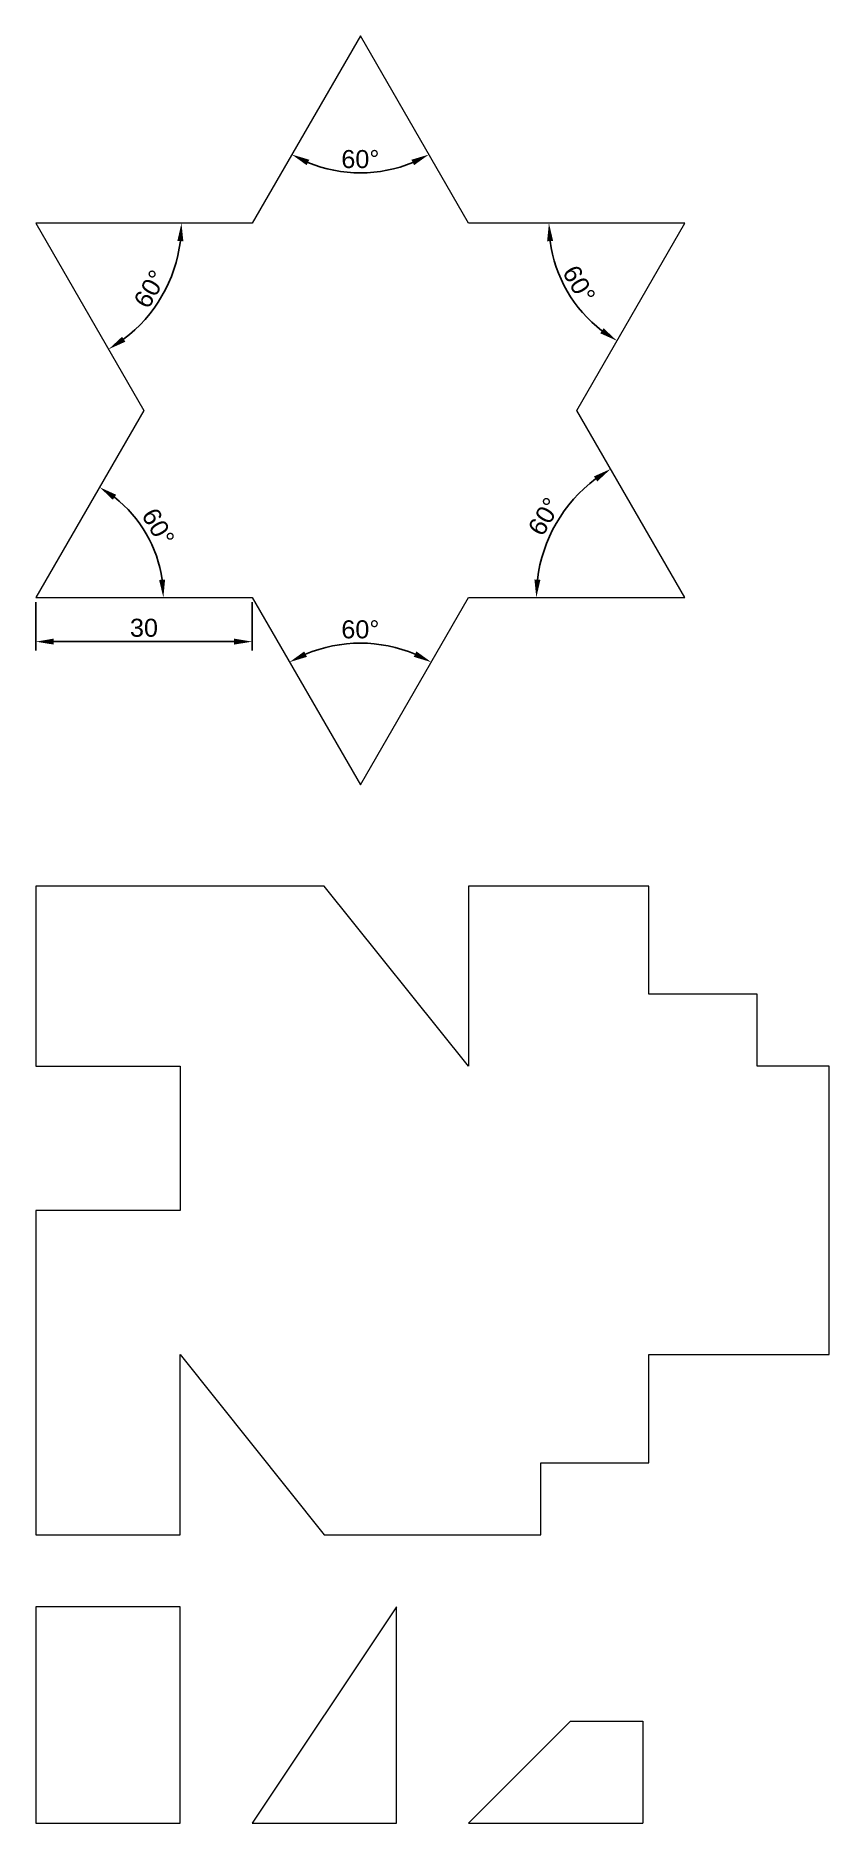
# Model space of a CAD drawing. Header units: millimetres. Extents: x 10 to 120, y 10 to 258.
import ezdxf

# ---------------------------------------------------------------- set-up
doc = ezdxf.new("R2010")
doc.units = ezdxf.units.MM
doc.styles.get("Standard").update_dxf_attribs({"font": 'arial.ttf'})
doc.dimstyles.new('Anotativo', dxfattribs={"dimscale": 0, "dimtxt": 2.5, "dimasz": 2.5, "dimexe": 1.25, "dimexo": 0.625, "dimtad": 1, "dimtxsty": 'Standard', "dimcen": 2.5, "dimadec": 0, "dimazin": 0, "dimtfac": 1, "dimtmove": 0, "dimatfit": 3, "dimfxl": 1, "dimarcsym": 0})

# ---------------------------------------------------------------- blocks, each defined once
blk = doc.blocks.new('*D30')
at = {"color": 0, "lineweight": -2, "ltscale": 0.13, "transparency": 16777216}
blk.add_arc((10, 180), 17.69, 8.1022, 51.8978, dxfattribs=at)
at = {"color": 0, "lineweight": 13, "ltscale": 0.13, "transparency": 16777216}
for points in [[(20.68, 193.58), (21.15, 194.27), (18.85, 195.32)], [(27.93, 182.52), (27.1, 182.46), (27.69, 180)]]:
    blk.add_solid(points, dxfattribs=at)
at = {"layer": 'Defpoints', "color": 0, "lineweight": 13, "ltscale": 0.13, "transparency": 16777216}
for p in [(25, 205.98), (26.63, 186.05), (10, 180), (10, 180), (40, 180)]:
    blk.add_point(p, dxfattribs=at)
at = {"color": 0, "lineweight": 13, "ltscale": 0.13, "transparency": 16777216, "insert": (26.97, 189.8), "char_height": 2.5, "attachment_point": 5, "rotation": 300}
blk.add_mtext('60°', dxfattribs=at)
blk = doc.blocks.new('*D31')
at = {"color": 0, "lineweight": -2, "ltscale": 0.13, "transparency": 16777216}
for p, q in [((10, 179.38), (10, 172.65)), ((40, 179.38), (40, 172.65)), ((12.5, 173.9), (37.5, 173.9))]:
    blk.add_line(p, q, dxfattribs=at)
at = {"color": 0, "lineweight": 13, "ltscale": 0.13, "transparency": 16777216}
for points in [[(12.5, 174.32), (12.5, 173.49), (10, 173.9)], [(37.5, 174.32), (37.5, 173.49), (40, 173.9)]]:
    blk.add_solid(points, dxfattribs=at)
at = {"layer": 'Defpoints', "color": 0, "lineweight": 13, "ltscale": 0.13, "transparency": 16777216}
for p in [(10, 180), (40, 180), (40, 173.9)]:
    blk.add_point(p, dxfattribs=at)
at = {"color": 0, "lineweight": 13, "ltscale": 0.13, "transparency": 16777216, "insert": (25, 175.81), "char_height": 2.5, "attachment_point": 5}
blk.add_mtext('30', dxfattribs=at)
blk = doc.blocks.new('*D32')
at = {"color": 0, "lineweight": -2, "ltscale": 0.13, "transparency": 16777216}
blk.add_arc((55, 154.02), 19.67, 67.287, 112.713, dxfattribs=at)
at = {"color": 0, "lineweight": 13, "ltscale": 0.13, "transparency": 16777216}
for points in [[(47.59, 171.79), (47.22, 172.54), (45.16, 171.05)], [(62.78, 172.54), (62.41, 171.79), (64.84, 171.05)]]:
    blk.add_solid(points, dxfattribs=at)
at = {"layer": 'Defpoints', "color": 0, "lineweight": 13, "ltscale": 0.13, "transparency": 16777216}
for p in [(40, 180), (70, 180), (58.42, 173.39), (55, 154.02), (55, 154.02)]:
    blk.add_point(p, dxfattribs=at)
at = {"color": 0, "lineweight": 13, "ltscale": 0.13, "transparency": 16777216, "insert": (55, 175.59), "char_height": 2.5, "attachment_point": 5}
blk.add_mtext('60°', dxfattribs=at)
blk = doc.blocks.new('*D33')
at = {"color": 0, "lineweight": -2, "ltscale": 0.13, "transparency": 16777216}
blk.add_arc((100, 180), 20.61, 126.9545, 173.0455, dxfattribs=at)
at = {"color": 0, "lineweight": 13, "ltscale": 0.13, "transparency": 16777216}
for points in [[(87.38, 196.82), (87.84, 196.12), (89.7, 197.85)], [(79.96, 182.47), (79.13, 182.52), (79.39, 180)]]:
    blk.add_solid(points, dxfattribs=at)
at = {"layer": 'Defpoints', "color": 0, "lineweight": 13, "ltscale": 0.13, "transparency": 16777216}
for p in [(85, 205.98), (84.21, 193.25), (70, 180), (100, 180), (100, 180)]:
    blk.add_point(p, dxfattribs=at)
at = {"color": 0, "lineweight": 13, "ltscale": 0.13, "transparency": 16777216, "insert": (80.51, 191.26), "char_height": 2.5, "attachment_point": 5, "rotation": 60}
blk.add_mtext('60°', dxfattribs=at)
blk = doc.blocks.new('*D34')
at = {"color": 0, "lineweight": -2, "ltscale": 0.13, "transparency": 16777216}
blk.add_arc((100, 231.96), 18.86, 187.6009, 232.3991, dxfattribs=at)
at = {"color": 0, "lineweight": 13, "ltscale": 0.13, "transparency": 16777216}
for points in [[(80.89, 229.44), (81.72, 229.49), (81.14, 231.96)], [(88.72, 217.37), (88.26, 216.67), (90.57, 215.63)]]:
    blk.add_solid(points, dxfattribs=at)
at = {"layer": 'Defpoints', "color": 0, "lineweight": 13, "ltscale": 0.13, "transparency": 16777216}
for p in [(70, 231.96), (100, 231.96), (100, 231.96), (82.28, 225.51), (85, 205.98)]:
    blk.add_point(p, dxfattribs=at)
at = {"color": 0, "lineweight": 13, "ltscale": 0.13, "transparency": 16777216, "insert": (85.31, 223.48), "char_height": 2.5, "attachment_point": 5, "rotation": 300}
blk.add_mtext('60°', dxfattribs=at)
blk = doc.blocks.new('*D35')
at = {"color": 0, "lineweight": -2, "ltscale": 0.13, "transparency": 16777216}
blk.add_arc((55, 257.94), 19.02, 247.5353, 292.4647, dxfattribs=at)
at = {"color": 0, "lineweight": 13, "ltscale": 0.13, "transparency": 16777216}
for points in [[(47.55, 239.99), (47.92, 240.74), (45.49, 241.47)], [(62.08, 240.74), (62.45, 239.99), (64.51, 241.47)]]:
    blk.add_solid(points, dxfattribs=at)
at = {"layer": 'Defpoints', "color": 0, "lineweight": 13, "ltscale": 0.13, "transparency": 16777216}
for p in [(55, 257.94), (55, 257.94), (51.7, 239.21), (40, 231.96), (70, 231.96)]:
    blk.add_point(p, dxfattribs=at)
at = {"color": 0, "lineweight": 13, "ltscale": 0.13, "transparency": 16777216, "insert": (55, 240.82), "char_height": 2.5, "attachment_point": 5}
blk.add_mtext('60°', dxfattribs=at)
blk = doc.blocks.new('*D36')
at = {"color": 0, "lineweight": -2, "ltscale": 0.13, "transparency": 16777216}
blk.add_arc((10, 231.96), 20.2, 307.0944, 352.9056, dxfattribs=at)
at = {"color": 0, "lineweight": 13, "ltscale": 0.13, "transparency": 16777216}
for points in [[(29.63, 229.49), (30.46, 229.44), (30.2, 231.96)], [(22.42, 215.5), (21.96, 216.19), (20.1, 214.46)]]:
    blk.add_solid(points, dxfattribs=at)
at = {"layer": 'Defpoints', "color": 0, "lineweight": 13, "ltscale": 0.13, "transparency": 16777216}
for p in [(10, 231.96), (10, 231.96), (40, 231.96), (25.48, 218.98), (25, 205.98)]:
    blk.add_point(p, dxfattribs=at)
at = {"color": 0, "lineweight": 13, "ltscale": 0.13, "transparency": 16777216, "insert": (25.85, 222.81), "char_height": 2.5, "attachment_point": 5, "rotation": 60}
blk.add_mtext('60°', dxfattribs=at)

msp = doc.modelspace()

# ---------------------------------------------------------------- linework, layer by layer
at = {"lineweight": 13, "ltscale": 0.13}
for p, q in [((55, 257.942), (40, 231.962)), ((70, 231.962), (55, 257.942)), ((40, 231.962), (10, 231.962)), ((10, 231.962), (25, 205.981)), ((100, 231.962), (70, 231.962)), ((85, 205.981), (100, 231.962)), ((25, 205.981), (10, 180)), ((100, 180), (85, 205.981)), ((10, 180), (40, 180)), ((40, 180), (55, 154.019)), ((55, 154.019), (70, 180)), ((70, 180), (100, 180)), ((50, 140), (10, 140)), ((10, 140), (10, 115)), ((70, 115), (50, 140)), ((95, 140), (70, 140)), ((70, 140), (70, 115)), ((95, 125), (95, 140)), ((110, 125), (95, 125)), ((110, 115), (110, 125)), ((10, 115), (30, 115)), ((30, 115), (30, 95)), ((120, 115), (110, 115)), ((120, 75), (120, 115)), ((30, 95), (10, 95)), ((10, 95), (10, 50)), ((30, 50), (30, 75)), ((30, 75), (50, 50)), ((95, 60), (95, 75)), ((95, 75), (120, 75)), ((80, 50), (80, 60)), ((80, 60), (95, 60)), ((10, 50), (30, 50)), ((50, 50), (80, 50)), ((30, 40), (10, 40)), ((10, 40), (10, 10)), ((30, 10), (30, 40)), ((60, 40), (40, 10)), ((60, 10), (60, 40)), ((70, 10), (84.142, 24.142)), ((84.142, 24.142), (94.142, 24.142)), ((94.142, 24.142), (94.142, 10)), ((10, 10), (30, 10)), ((40, 10), (60, 10)), ((70, 10), (94.142, 10))]:
    msp.add_line(p, q, dxfattribs=at)

# ---------------------------------------------------------------- dimensions: what is measured, and where the dimension line sits
for base, line1, line2, picture, middle in [((51.697, 239.208), ((70, 231.962), (55, 257.942)), ((55, 257.942), (40, 231.962)), '*D35', (55, 240.821)), ((25.477, 218.975), ((40, 231.962), (10, 231.962)), ((10, 231.962), (25, 205.981)), '*D36', (25.85, 222.811)), ((82.278, 225.511), ((85, 205.981), (100, 231.962)), ((100, 231.962), (70, 231.962)), '*D34', (85.314, 223.483)), ((26.627, 186.052), ((10, 180), (40, 180)), ((25, 205.981), (10, 180)), '*D30', (26.97, 189.798)), ((84.212, 193.247), ((100, 180), (85, 205.981)), ((70, 180), (100, 180)), '*D33', (80.505, 191.255)), ((58.416, 173.391), ((55, 154.019), (70, 180)), ((40, 180), (55, 154.019)), '*D32', (55, 175.591))]:
    dim = msp.add_angular_dim_2l(base=base, line1=line1, line2=line2, dimstyle='Anotativo', override={"dimscale": 0}, dxfattribs=at)
    dim.commit()
    dim.dimension.update_dxf_attribs({"geometry": picture, "text_midpoint": middle})
dim = msp.add_linear_dim(base=(40, 173.904), p1=(10, 180), p2=(40, 180), dimstyle='Anotativo', dxfattribs=at)
dim.commit()
dim.dimension.update_dxf_attribs({"geometry": '*D31', "text_midpoint": (25, 175.807)})

doc.saveas('drawing.dxf')
